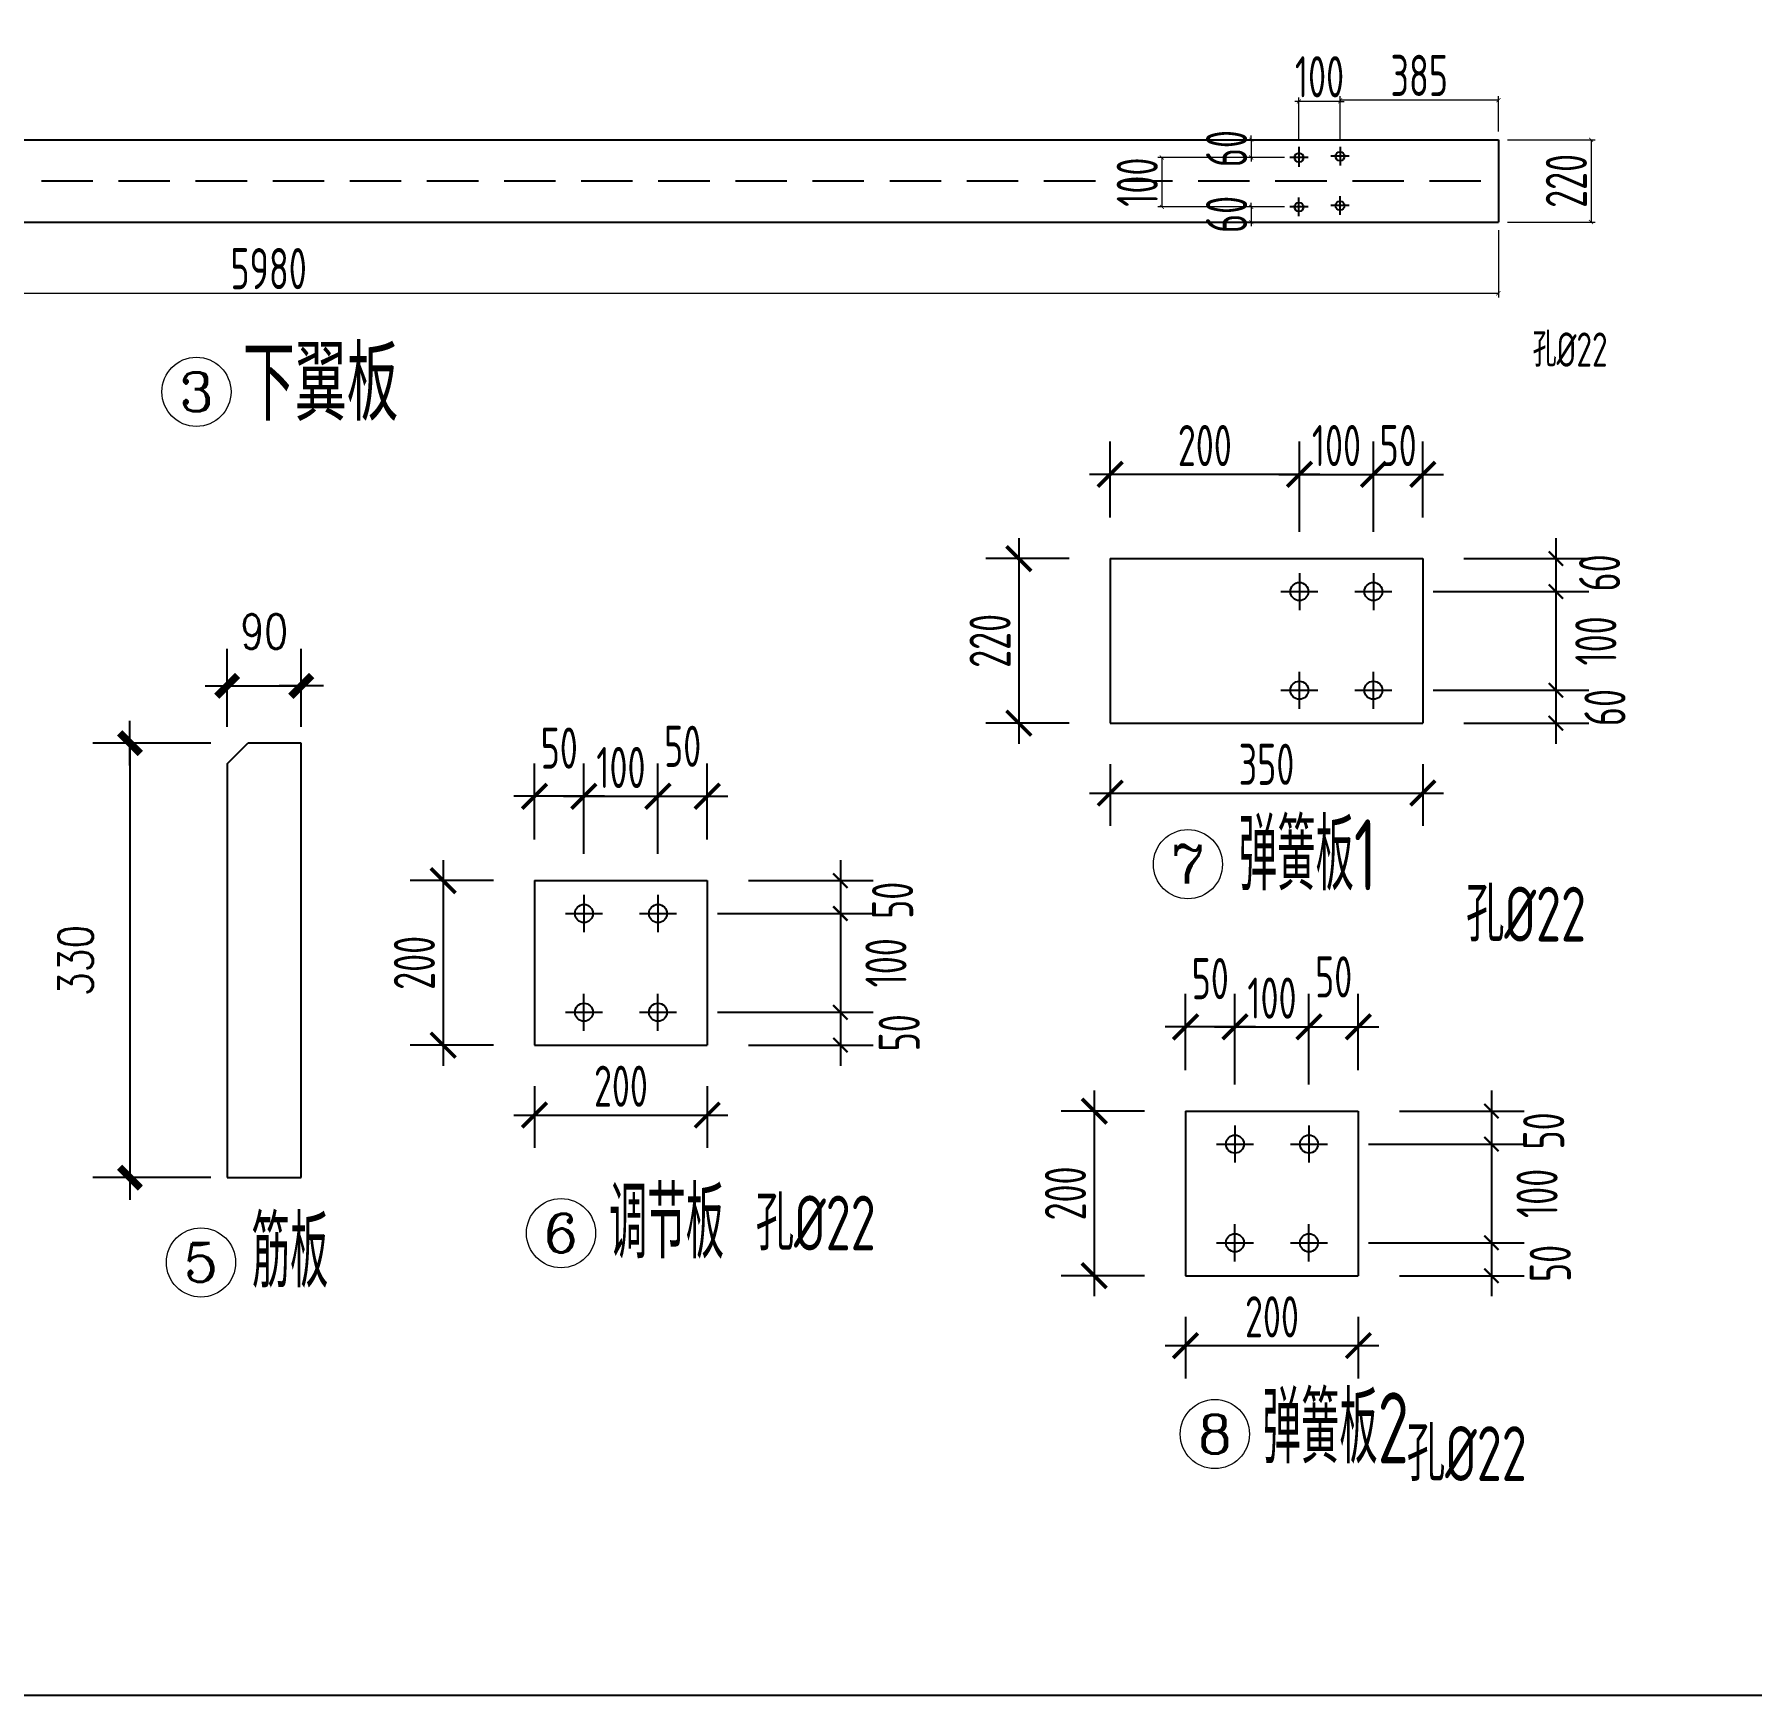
# Model space of a CAD drawing. Header units: millimetres. Extents: x 1471994 to 4527627, y -5186613 to -1927582.
# Drawn here: x 1513097 to 1517272, y -1977493 to -1973455 of the extents above; entities that cross this region are included whole.
import ezdxf
from ezdxf.enums import TextEntityAlignment as Align

# ---------------------------------------------------------------- set-up
doc = ezdxf.new("R2010")
doc.units = ezdxf.units.MM
doc.header["$LTSCALE"] = 1000
doc.header["$PDMODE"] = 34
doc.linetypes.add('CACHE2', pattern=[0.1875, 0.125, -0.0625])
doc.linetypes.add('CENTER', pattern=[50.8, 31.75, -6.35, 6.35, -6.35])
doc.layers.add('ADIM', color=3, linetype='Continuous')
doc.layers.add('钢架', color=7, linetype='Continuous', lineweight=25)
doc.styles.add('COMPLEX', font='COMPLEX')
doc.styles.add('DIM_FONT', font='simplex.shx', dxfattribs={"width": 0.8, "bigfont": 'hztxt.shx'})
doc.styles.add('hz', font='gbenor.shx', dxfattribs={"width": 0.75, "height": 100, "bigfont": 'gbcbig.shx'})
doc.styles.add('TSSD_Label', font='Tssdeng.shx', dxfattribs={"width": 0.7, "bigfont": 'hztxt.shx'})
doc.dimstyles.new('WGH(2)', dxfattribs={"dimscale": 1.2, "dimtxt": 100, "dimasz": 0.5, "dimexe": 75, "dimexo": 75, "dimgap": 75, "dimtad": 1, "dimdec": 0, "dimlfac": 0.5, "dimzin": 0, "dimdsep": 46, "dimtxsty": 'DIM_FONT', "dimblk1": '_DIMX', "dimblk2": '_DIMX', "dimsah": 1, "dimcen": 0.09, "dimclrd": 3, "dimclre": 3, "dimclrt": 7, "dimadec": 0, "dimazin": 0, "dimtfac": 1, "dimtdec": 0, "dimtix": 1, "dimtmove": 2, "dimatfit": 3, "dimldrblk": '_DIMX', "dimfxl": 1, "dimtolj": 1, "dimtzin": 0, "dimarcsym": 0})
doc.dimstyles.new('细化2倍GJ标注', dxfattribs={"dimtxt": 150, "dimasz": 60, "dimexe": 80, "dimexo": 100, "dimgap": 20, "dimtad": 1, "dimdec": 0, "dimlfac": 0.5, "dimzin": 0, "dimdsep": 46, "dimtxsty": 'hz', "dimblk1": 'ARCHTICK', "dimblk2": 'ARCHTICK', "dimsah": 1, "dimcen": 0.09, "dimdle": 50, "dimclrd": 3, "dimclre": 3, "dimclrt": 7, "dimadec": 0, "dimazin": 0, "dimtfac": 1, "dimtdec": 0, "dimtix": 1, "dimtmove": 2, "dimatfit": 3, "dimfxl": 1, "dimtolj": 1, "dimtzin": 0, "dimarcsym": 0})
doc.dimstyles.new('连接板标注3', dxfattribs={"dimscale": 100, "dimtxt": 0.8, "dimasz": 0.1, "dimexe": 0.1, "dimexo": 0.2, "dimgap": 0.1, "dimtad": 1, "dimtoh": 1, "dimdec": 0, "dimdsep": 46, "dimtxsty": 'hz', "dimblk": 'ARCHTICK', "dimcen": 3, "dimclrd": 7, "dimclre": 7, "dimclrt": 3, "dimadec": 0, "dimazin": 0, "dimtfac": 1, "dimtdec": 0, "dimtix": 1, "dimtmove": 0, "dimatfit": 3, "dimldrblk": 'ARCHTICK', "dimfxl": 0.1, "dimlwd": 13, "dimlwe": 13, "dimarcsym": 0})

# ---------------------------------------------------------------- blocks, each defined once
blk = doc.blocks.new('_ArchTick')
at = {"color": 0, "linetype": 'ByBlock', "const_width": 0.15}
blk.add_lwpolyline([(-0.5, -0.5), (0.5, 0.5)], dxfattribs=at)
blk = doc.blocks.new('*D877')
at = {"color": 7, "lineweight": 13}
for p, q in [((1516656.6, -1973930.9), (1516656.6, -1974094.2)), ((1510676.6, -1973971), (1510676.6, -1974094.2)), ((1510676.6, -1974084.2), (1516656.6, -1974084.2))]:
    blk.add_line(p, q, dxfattribs=at)
at = {"layer": 'Defpoints', "color": 0}
for p in [(1516656.6, -1973910.9), (1510676.6, -1973951), (1516656.6, -1974084.2)]:
    blk.add_point(p, dxfattribs=at)
at = {"color": 7, "lineweight": 13, "xscale": 10, "yscale": 10, "zscale": 10, "rotation": 180}
blk.add_blockref('_ArchTick', (1510676.6, -1974084.2), dxfattribs=at)
at = {"color": 7, "lineweight": 13, "xscale": 10, "yscale": 10, "zscale": 10}
blk.add_blockref('_ArchTick', (1516656.6, -1974084.2), dxfattribs=at)
at = {"color": 3, "insert": (1513666.6, -1974024.2), "char_height": 100, "attachment_point": 5, "style": 'hz'}
blk.add_mtext('5980', dxfattribs=at)
blk = doc.blocks.new('*D846')
at = {"color": 7, "lineweight": 13}
for p, q in [((1516136.8, -1973711), (1516045.7, -1973711)), ((1516055.7, -1973711), (1516055.7, -1973701)), ((1516055.7, -1973711), (1516055.7, -1973754.1)), ((1516136.8, -1973754.1), (1516045.7, -1973754.1)), ((1516055.7, -1973754.1), (1516055.7, -1973764.1))]:
    blk.add_line(p, q, dxfattribs=at)
at = {"layer": 'Defpoints', "color": 0}
for p in [(1516156.8, -1973711), (1516055.7, -1973754.1), (1516156.8, -1973754.1)]:
    blk.add_point(p, dxfattribs=at)
at = {"color": 7, "lineweight": 13, "xscale": 10, "yscale": 10, "zscale": 10}
for p, rotation in [((1516055.7, -1973711), 270), ((1516055.7, -1973754.1), 90)]:
    blk.add_blockref('_ArchTick', p, dxfattribs=dict(at, rotation=rotation))
at = {"color": 3, "insert": (1515995.7, -1973732.5), "char_height": 100, "attachment_point": 5, "rotation": 90, "style": 'hz'}
blk.add_mtext('60', dxfattribs=at)
blk = doc.blocks.new('*D847')
at = {"color": 7, "lineweight": 13}
for p, q in [((1516136.8, -1973754.1), (1515828.5, -1973754.1)), ((1515838.5, -1973754.1), (1515838.5, -1973874.1)), ((1516136.8, -1973874.1), (1515828.5, -1973874.1))]:
    blk.add_line(p, q, dxfattribs=at)
at = {"layer": 'Defpoints', "color": 0}
for p in [(1516156.8, -1973754.1), (1515838.5, -1973874.1), (1516156.8, -1973874.1)]:
    blk.add_point(p, dxfattribs=at)
at = {"color": 7, "lineweight": 13, "xscale": 10, "yscale": 10, "zscale": 10}
for p, rotation in [((1515838.5, -1973754.1), 90), ((1515838.5, -1973874.1), 270)]:
    blk.add_blockref('_ArchTick', p, dxfattribs=dict(at, rotation=rotation))
at = {"color": 3, "insert": (1515778.5, -1973814.1), "char_height": 100, "attachment_point": 5, "rotation": 90, "style": 'hz'}
blk.add_mtext('100', dxfattribs=at)
blk = doc.blocks.new('*D848')
at = {"color": 7, "lineweight": 13}
for p, q in [((1516136.8, -1973874.1), (1516045.7, -1973874.1)), ((1516055.7, -1973874.1), (1516055.7, -1973864.1)), ((1516055.7, -1973874.1), (1516055.7, -1973911)), ((1516136.8, -1973911), (1516045.7, -1973911)), ((1516055.7, -1973911), (1516055.7, -1973921))]:
    blk.add_line(p, q, dxfattribs=at)
at = {"layer": 'Defpoints', "color": 0}
for p in [(1516156.8, -1973874.1), (1516055.7, -1973911), (1516156.8, -1973911)]:
    blk.add_point(p, dxfattribs=at)
at = {"color": 7, "lineweight": 13, "xscale": 10, "yscale": 10, "zscale": 10}
for p, rotation in [((1516055.7, -1973874.1), 270), ((1516055.7, -1973911), 90)]:
    blk.add_blockref('_ArchTick', p, dxfattribs=dict(at, rotation=rotation))
at = {"color": 3, "insert": (1515995.7, -1973892.5), "char_height": 100, "attachment_point": 5, "rotation": 90, "style": 'hz'}
blk.add_mtext('60', dxfattribs=at)
blk = doc.blocks.new('_DIMX')
blk.add_line((-150, 0), (150, 0))
at = {"const_width": 50}
blk.add_lwpolyline([(-70, -70), (70, 70)], dxfattribs=at)
blk = doc.blocks.new('*D884')
at = {"color": 3, "lineweight": -2}
for p, q in [((1513526, -1975177.5), (1513239.6, -1975177.5)), ((1513329.6, -1975177.9), (1513329.6, -1976233.2)), ((1513526, -1976233.5), (1513239.6, -1976233.5))]:
    blk.add_line(p, q, dxfattribs=at)
at = {"layer": 'Defpoints', "color": 0}
for p in [(1513616, -1975177.5), (1513329.6, -1976233.5), (1513616, -1976233.5)]:
    blk.add_point(p, dxfattribs=at)
at = {"color": 3, "lineweight": -2, "xscale": 0.36, "yscale": 0.36, "zscale": 0.36}
for p, rotation in [((1513329.6, -1975177.5), 90), ((1513329.6, -1976233.5), 270)]:
    blk.add_blockref('_DIMX', p, dxfattribs=dict(at, rotation=rotation))
at = {"color": 7, "insert": (1513197.6, -1975705.5), "char_height": 84, "attachment_point": 5, "rotation": 90, "style": 'DIM_FONT'}
blk.add_mtext('\\A1;330', dxfattribs=at)
blk = doc.blocks.new('*D885')
at = {"color": 3, "lineweight": -2}
for p, q in [((1513566, -1975137.5), (1513566, -1974948.3)), ((1513746, -1975137.5), (1513746, -1974948.3)), ((1513565.6, -1975038.3), (1513565.2, -1975038.3)), ((1513566, -1975038.3), (1513746, -1975038.3)), ((1513746.3, -1975038.3), (1513746.7, -1975038.3))]:
    blk.add_line(p, q, dxfattribs=at)
at = {"layer": 'Defpoints', "color": 0}
for p in [(1513746, -1975038.3), (1513566, -1975227.5), (1513746, -1975227.5)]:
    blk.add_point(p, dxfattribs=at)
at = {"color": 3, "lineweight": -2, "xscale": 0.36, "yscale": 0.36, "zscale": 0.36}
blk.add_blockref('_DIMX', (1513566, -1975038.3), dxfattribs=at)
at = {"color": 3, "lineweight": -2, "xscale": 0.36, "yscale": 0.36, "zscale": 0.36, "rotation": 180}
blk.add_blockref('_DIMX', (1513746, -1975038.3), dxfattribs=at)
at = {"color": 7, "insert": (1513656, -1974906.3), "char_height": 84, "attachment_point": 5, "style": 'DIM_FONT'}
blk.add_mtext('\\A1;90', dxfattribs=at)
blk = doc.blocks.new('轴线标号')
at = {"lineweight": 13}
blk.add_circle((0, 0), 0.5, dxfattribs=at)
at = {"layer": '钢架', "lineweight": 13, "style": 'COMPLEX', "width": 1.041667}
blk.add_attdef('A', text='', height=0.56, dxfattribs=at).set_placement((-0.25, -0.28), (0.25, -0.28), align=Align.FIT)
blk = doc.blocks.new('*D852')
at = {"color": 3, "lineweight": -2}
for p, q in [((1516172.8, -1974629), (1516172.8, -1974444.2)), ((1516352.8, -1974629), (1516352.8, -1974444.2)), ((1516122.8, -1974524.2), (1516402.8, -1974524.2))]:
    blk.add_line(p, q, dxfattribs=at)
at = {"layer": 'Defpoints', "color": 0}
for p in [(1516352.8, -1974524.2), (1516172.8, -1974729), (1516352.8, -1974729)]:
    blk.add_point(p, dxfattribs=at)
at = {"color": 3, "lineweight": -2, "xscale": 60, "yscale": 60, "zscale": 60, "rotation": 180}
blk.add_blockref('_ArchTick', (1516172.8, -1974524.2), dxfattribs=at)
at = {"color": 3, "lineweight": -2, "xscale": 60, "yscale": 60, "zscale": 60}
blk.add_blockref('_ArchTick', (1516352.8, -1974524.2), dxfattribs=at)
at = {"color": 7, "insert": (1516262.8, -1974454.2), "char_height": 100, "attachment_point": 5, "style": 'hz'}
blk.add_mtext('\\A1;100', dxfattribs=at)
blk = doc.blocks.new('*D886')
at = {"color": 3, "lineweight": -2}
for p, q in [((1515712.8, -1974629), (1515712.8, -1974444.2)), ((1516172.8, -1974664), (1516172.8, -1974444.2)), ((1516222.8, -1974524.2), (1515662.8, -1974524.2))]:
    blk.add_line(p, q, dxfattribs=at)
at = {"layer": 'Defpoints', "color": 0}
for p in [(1515712.8, -1974524.2), (1515712.8, -1974729), (1516172.8, -1974764)]:
    blk.add_point(p, dxfattribs=at)
at = {"color": 3, "lineweight": -2, "xscale": 60, "yscale": 60, "zscale": 60, "rotation": 180}
blk.add_blockref('_ArchTick', (1515712.8, -1974524.2), dxfattribs=at)
at = {"color": 3, "lineweight": -2, "xscale": 60, "yscale": 60, "zscale": 60}
blk.add_blockref('_ArchTick', (1516172.8, -1974524.2), dxfattribs=at)
at = {"color": 7, "insert": (1515942.8, -1974454.2), "char_height": 100, "attachment_point": 5, "style": 'hz'}
blk.add_mtext('\\A1;200', dxfattribs=at)
blk = doc.blocks.new('*D887')
at = {"color": 3, "lineweight": -2}
for p, q in [((1516352.8, -1974664), (1516352.8, -1974444.2)), ((1516472.8, -1974629), (1516472.8, -1974444.2)), ((1516302.8, -1974524.2), (1516522.8, -1974524.2))]:
    blk.add_line(p, q, dxfattribs=at)
at = {"layer": 'Defpoints', "color": 0}
for p in [(1516472.8, -1974524.2), (1516472.8, -1974729), (1516352.8, -1974764)]:
    blk.add_point(p, dxfattribs=at)
at = {"color": 3, "lineweight": -2, "xscale": 60, "yscale": 60, "zscale": 60, "rotation": 180}
blk.add_blockref('_ArchTick', (1516352.8, -1974524.2), dxfattribs=at)
at = {"color": 3, "lineweight": -2, "xscale": 60, "yscale": 60, "zscale": 60}
blk.add_blockref('_ArchTick', (1516472.8, -1974524.2), dxfattribs=at)
at = {"color": 7, "insert": (1516412.8, -1974454.2), "char_height": 100, "attachment_point": 5, "style": 'hz'}
blk.add_mtext('\\A1;50', dxfattribs=at)
blk = doc.blocks.new('*D888')
at = {"color": 3, "lineweight": -2}
for p, q in [((1516796.3, -1974679), (1516796.3, -1974859)), ((1516572.8, -1974729), (1516876.3, -1974729)), ((1516497.8, -1974809), (1516876.3, -1974809))]:
    blk.add_line(p, q, dxfattribs=at)
at = {"layer": 'Defpoints', "color": 0}
for p in [(1516472.8, -1974729), (1516397.8, -1974809), (1516796.3, -1974809)]:
    blk.add_point(p, dxfattribs=at)
at = {"color": 3, "lineweight": -2, "xscale": 35, "yscale": 35, "zscale": 35}
for p, rotation in [((1516796.3, -1974729), 90), ((1516796.3, -1974809), 270)]:
    blk.add_blockref('_ArchTick', p, dxfattribs=dict(at, rotation=rotation))
at = {"color": 7, "insert": (1516902.6, -1974763.7), "char_height": 100, "attachment_point": 5, "rotation": 90, "style": 'hz'}
blk.add_mtext('\\A1;60', dxfattribs=at)
blk = doc.blocks.new('*D889')
at = {"color": 3, "lineweight": -2}
for p, q in [((1516796.3, -1974759), (1516796.3, -1975099)), ((1516597.8, -1974809), (1516876.3, -1974809)), ((1516497.8, -1975049), (1516876.3, -1975049))]:
    blk.add_line(p, q, dxfattribs=at)
at = {"layer": 'Defpoints', "color": 0}
for p in [(1516497.8, -1974809), (1516397.8, -1975049), (1516796.3, -1975049)]:
    blk.add_point(p, dxfattribs=at)
at = {"color": 3, "lineweight": -2, "xscale": 35, "yscale": 35, "zscale": 35}
for p, rotation in [((1516796.3, -1974809), 90), ((1516796.3, -1975049), 270)]:
    blk.add_blockref('_ArchTick', p, dxfattribs=dict(at, rotation=rotation))
at = {"color": 7, "insert": (1516893.5, -1974929), "char_height": 100, "attachment_point": 5, "rotation": 90, "style": 'hz'}
blk.add_mtext('\\A1;100', dxfattribs=at)
blk = doc.blocks.new('*D890')
at = {"color": 3, "lineweight": -2}
for p, q in [((1516796.3, -1974999), (1516796.3, -1975179)), ((1516497.8, -1975049), (1516876.3, -1975049)), ((1516572.8, -1975129), (1516876.3, -1975129))]:
    blk.add_line(p, q, dxfattribs=at)
at = {"layer": 'Defpoints', "color": 0}
for p in [(1516397.8, -1975049), (1516472.8, -1975129), (1516796.3, -1975129)]:
    blk.add_point(p, dxfattribs=at)
at = {"color": 3, "lineweight": -2, "xscale": 35, "yscale": 35, "zscale": 35}
for p, rotation in [((1516796.3, -1975049), 90), ((1516796.3, -1975129), 270)]:
    blk.add_blockref('_ArchTick', p, dxfattribs=dict(at, rotation=rotation))
at = {"color": 7, "insert": (1516915.6, -1975091), "char_height": 100, "attachment_point": 5, "rotation": 90, "style": 'hz'}
blk.add_mtext('\\A1;60', dxfattribs=at)
blk = doc.blocks.new('*D891')
at = {"color": 3, "lineweight": -2}
for p, q in [((1515490.6, -1974679), (1515490.6, -1975179)), ((1515612.8, -1974729), (1515410.6, -1974729)), ((1515612.8, -1975129), (1515410.6, -1975129))]:
    blk.add_line(p, q, dxfattribs=at)
at = {"layer": 'Defpoints', "color": 0}
for p in [(1515712.8, -1974729), (1515490.6, -1975129), (1515712.8, -1975129)]:
    blk.add_point(p, dxfattribs=at)
at = {"color": 3, "lineweight": -2, "xscale": 60, "yscale": 60, "zscale": 60}
for p, rotation in [((1515490.6, -1974729), 90), ((1515490.6, -1975129), 270)]:
    blk.add_blockref('_ArchTick', p, dxfattribs=dict(at, rotation=rotation))
at = {"color": 7, "insert": (1515420.6, -1974929), "char_height": 100, "attachment_point": 5, "rotation": 90, "style": 'hz'}
blk.add_mtext('\\A1;220', dxfattribs=at)
blk = doc.blocks.new('*D853')
at = {"color": 3, "lineweight": -2}
for p, q in [((1515712.8, -1975229), (1515712.8, -1975378.9)), ((1516472.8, -1975229), (1516472.8, -1975378.9)), ((1515662.8, -1975298.9), (1516522.8, -1975298.9))]:
    blk.add_line(p, q, dxfattribs=at)
at = {"layer": 'Defpoints', "color": 0}
for p in [(1515712.8, -1975129), (1516472.8, -1975129), (1516472.8, -1975298.9)]:
    blk.add_point(p, dxfattribs=at)
at = {"color": 3, "lineweight": -2, "xscale": 60, "yscale": 60, "zscale": 60, "rotation": 180}
blk.add_blockref('_ArchTick', (1515712.8, -1975298.9), dxfattribs=at)
at = {"color": 3, "lineweight": -2, "xscale": 60, "yscale": 60, "zscale": 60}
blk.add_blockref('_ArchTick', (1516472.8, -1975298.9), dxfattribs=at)
at = {"color": 7, "insert": (1516092.8, -1975228.9), "char_height": 100, "attachment_point": 5, "style": 'hz'}
blk.add_mtext('\\A1;350', dxfattribs=at)
blk = doc.blocks.new('*D854')
at = {"color": 3, "lineweight": -2}
for p, q in [((1516016, -1975972), (1516016, -1975787.2)), ((1516196, -1975972), (1516196, -1975787.2)), ((1515966, -1975867.2), (1516246, -1975867.2))]:
    blk.add_line(p, q, dxfattribs=at)
at = {"layer": 'Defpoints', "color": 0}
for p in [(1516196, -1975867.2), (1516016, -1976072), (1516196, -1976072)]:
    blk.add_point(p, dxfattribs=at)
at = {"color": 3, "lineweight": -2, "xscale": 60, "yscale": 60, "zscale": 60, "rotation": 180}
blk.add_blockref('_ArchTick', (1516016, -1975867.2), dxfattribs=at)
at = {"color": 3, "lineweight": -2, "xscale": 60, "yscale": 60, "zscale": 60}
blk.add_blockref('_ArchTick', (1516196, -1975867.2), dxfattribs=at)
at = {"color": 7, "insert": (1516106, -1975797.2), "char_height": 100, "attachment_point": 5, "style": 'hz'}
blk.add_mtext('\\A1;100', dxfattribs=at)
blk = doc.blocks.new('*D892')
at = {"color": 3, "lineweight": -2}
for p, q in [((1515896, -1975972), (1515896, -1975787.2)), ((1516016, -1976007), (1516016, -1975787.2)), ((1516066, -1975867.2), (1515846, -1975867.2))]:
    blk.add_line(p, q, dxfattribs=at)
at = {"layer": 'Defpoints', "color": 0}
for p in [(1515896, -1975867.2), (1515896, -1976072), (1516016, -1976107)]:
    blk.add_point(p, dxfattribs=at)
at = {"color": 3, "lineweight": -2, "xscale": 60, "yscale": 60, "zscale": 60, "rotation": 180}
blk.add_blockref('_ArchTick', (1515896, -1975867.2), dxfattribs=at)
at = {"color": 3, "lineweight": -2, "xscale": 60, "yscale": 60, "zscale": 60}
blk.add_blockref('_ArchTick', (1516016, -1975867.2), dxfattribs=at)
at = {"color": 7, "insert": (1515956, -1975749.9), "char_height": 100, "attachment_point": 5, "style": 'hz'}
blk.add_mtext('\\A1;50', dxfattribs=at)
blk = doc.blocks.new('*D893')
at = {"color": 3, "lineweight": -2}
for p, q in [((1516196, -1976007), (1516196, -1975787.2)), ((1516316, -1975972), (1516316, -1975787.2)), ((1516146, -1975867.2), (1516366, -1975867.2))]:
    blk.add_line(p, q, dxfattribs=at)
at = {"layer": 'Defpoints', "color": 0}
for p in [(1516316, -1975867.2), (1516316, -1976072), (1516196, -1976107)]:
    blk.add_point(p, dxfattribs=at)
at = {"color": 3, "lineweight": -2, "xscale": 60, "yscale": 60, "zscale": 60, "rotation": 180}
blk.add_blockref('_ArchTick', (1516196, -1975867.2), dxfattribs=at)
at = {"color": 3, "lineweight": -2, "xscale": 60, "yscale": 60, "zscale": 60}
blk.add_blockref('_ArchTick', (1516316, -1975867.2), dxfattribs=at)
at = {"color": 7, "insert": (1516256, -1975745.7), "char_height": 100, "attachment_point": 5, "style": 'hz'}
blk.add_mtext('\\A1;50', dxfattribs=at)
blk = doc.blocks.new('*D894')
at = {"color": 3, "lineweight": -2}
for p, q in [((1516639.6, -1976022), (1516639.6, -1976202)), ((1516416, -1976072), (1516719.6, -1976072)), ((1516341.1, -1976152), (1516719.6, -1976152))]:
    blk.add_line(p, q, dxfattribs=at)
at = {"layer": 'Defpoints', "color": 0}
for p in [(1516316, -1976072), (1516241.1, -1976152), (1516639.6, -1976152)]:
    blk.add_point(p, dxfattribs=at)
at = {"color": 3, "lineweight": -2, "xscale": 35, "yscale": 35, "zscale": 35}
for p, rotation in [((1516639.6, -1976072), 90), ((1516639.6, -1976152), 270)]:
    blk.add_blockref('_ArchTick', p, dxfattribs=dict(at, rotation=rotation))
at = {"color": 7, "insert": (1516766.6, -1976120.1), "char_height": 100, "attachment_point": 5, "rotation": 90, "style": 'hz'}
blk.add_mtext('\\A1;50', dxfattribs=at)
blk = doc.blocks.new('*D895')
at = {"color": 3, "lineweight": -2}
for p, q in [((1516639.6, -1976102), (1516639.6, -1976442)), ((1516441.1, -1976152), (1516719.6, -1976152)), ((1516341.1, -1976392), (1516719.6, -1976392))]:
    blk.add_line(p, q, dxfattribs=at)
at = {"layer": 'Defpoints', "color": 0}
for p in [(1516341.1, -1976152), (1516241.1, -1976392), (1516639.6, -1976392)]:
    blk.add_point(p, dxfattribs=at)
at = {"color": 3, "lineweight": -2, "xscale": 35, "yscale": 35, "zscale": 35}
for p, rotation in [((1516639.6, -1976152), 90), ((1516639.6, -1976392), 270)]:
    blk.add_blockref('_ArchTick', p, dxfattribs=dict(at, rotation=rotation))
at = {"color": 7, "insert": (1516750.5, -1976271.9), "char_height": 100, "attachment_point": 5, "rotation": 90, "style": 'hz'}
blk.add_mtext('\\A1;100', dxfattribs=at)
blk = doc.blocks.new('*D896')
at = {"color": 3, "lineweight": -2}
for p, q in [((1516639.6, -1976342), (1516639.6, -1976522)), ((1516341.1, -1976392), (1516719.6, -1976392)), ((1516416, -1976472), (1516719.6, -1976472))]:
    blk.add_line(p, q, dxfattribs=at)
at = {"layer": 'Defpoints', "color": 0}
for p in [(1516241.1, -1976392), (1516316, -1976472), (1516639.6, -1976472)]:
    blk.add_point(p, dxfattribs=at)
at = {"color": 3, "lineweight": -2, "xscale": 35, "yscale": 35, "zscale": 35}
for p, rotation in [((1516639.6, -1976392), 90), ((1516639.6, -1976472), 270)]:
    blk.add_blockref('_ArchTick', p, dxfattribs=dict(at, rotation=rotation))
at = {"color": 7, "insert": (1516782.7, -1976442.1), "char_height": 100, "attachment_point": 5, "rotation": 90, "style": 'hz'}
blk.add_mtext('\\A1;50', dxfattribs=at)
blk = doc.blocks.new('*D855')
at = {"color": 3, "lineweight": -2}
for p, q in [((1515673.9, -1976022), (1515673.9, -1976522)), ((1515796, -1976072), (1515593.9, -1976072)), ((1515796, -1976472), (1515593.9, -1976472))]:
    blk.add_line(p, q, dxfattribs=at)
at = {"layer": 'Defpoints', "color": 0}
for p in [(1515896, -1976072), (1515673.9, -1976472), (1515896, -1976472)]:
    blk.add_point(p, dxfattribs=at)
at = {"color": 3, "lineweight": -2, "xscale": 60, "yscale": 60, "zscale": 60}
for p, rotation in [((1515673.9, -1976072), 90), ((1515673.9, -1976472), 270)]:
    blk.add_blockref('_ArchTick', p, dxfattribs=dict(at, rotation=rotation))
at = {"color": 7, "insert": (1515603.9, -1976272), "char_height": 100, "attachment_point": 5, "rotation": 90, "style": 'hz'}
blk.add_mtext('\\A1;200', dxfattribs=at)
blk = doc.blocks.new('*D856')
at = {"color": 3, "lineweight": -2}
for p, q in [((1515896, -1976572), (1515896, -1976721.9)), ((1516316, -1976572), (1516316, -1976721.9)), ((1515846, -1976641.9), (1516366, -1976641.9))]:
    blk.add_line(p, q, dxfattribs=at)
at = {"layer": 'Defpoints', "color": 0}
for p in [(1515896, -1976472), (1516316, -1976472), (1516316, -1976641.9)]:
    blk.add_point(p, dxfattribs=at)
at = {"color": 3, "lineweight": -2, "xscale": 60, "yscale": 60, "zscale": 60, "rotation": 180}
blk.add_blockref('_ArchTick', (1515896, -1976641.9), dxfattribs=at)
at = {"color": 3, "lineweight": -2, "xscale": 60, "yscale": 60, "zscale": 60}
blk.add_blockref('_ArchTick', (1516316, -1976641.9), dxfattribs=at)
at = {"color": 7, "insert": (1516106, -1976571.9), "char_height": 100, "attachment_point": 5, "style": 'hz'}
blk.add_mtext('\\A1;200', dxfattribs=at)
blk = doc.blocks.new('*D857')
at = {"color": 7, "lineweight": 13}
for p, q in [((1516678.6, -1973711), (1516891.8, -1973711)), ((1516881.8, -1973711), (1516881.8, -1973911)), ((1516678.6, -1973911), (1516891.8, -1973911))]:
    blk.add_line(p, q, dxfattribs=at)
at = {"layer": 'Defpoints', "color": 0}
for p in [(1516658.6, -1973711), (1516658.6, -1973911), (1516881.8, -1973911)]:
    blk.add_point(p, dxfattribs=at)
at = {"color": 7, "lineweight": 13, "xscale": 10, "yscale": 10, "zscale": 10}
for p, rotation in [((1516881.8, -1973711), 90), ((1516881.8, -1973911), 270)]:
    blk.add_blockref('_ArchTick', p, dxfattribs=dict(at, rotation=rotation))
at = {"color": 3, "insert": (1516821.8, -1973811), "char_height": 100, "attachment_point": 5, "rotation": 90, "style": 'hz'}
blk.add_mtext('220', dxfattribs=at)
blk = doc.blocks.new('*D897')
at = {"color": 7, "lineweight": 13}
for p, q in [((1516271.6, -1973708.4), (1516271.6, -1973604.7)), ((1516656.6, -1973614.7), (1516271.6, -1973614.7)), ((1516656.6, -1973691), (1516656.6, -1973604.7))]:
    blk.add_line(p, q, dxfattribs=at)
at = {"layer": 'Defpoints', "color": 0}
for p in [(1516271.6, -1973614.7), (1516656.6, -1973711), (1516271.6, -1973728.4)]:
    blk.add_point(p, dxfattribs=at)
at = {"color": 7, "lineweight": 13, "xscale": 10, "yscale": 10, "zscale": 10, "rotation": 180}
blk.add_blockref('_ArchTick', (1516271.6, -1973614.7), dxfattribs=at)
at = {"color": 7, "lineweight": 13, "xscale": 10, "yscale": 10, "zscale": 10}
blk.add_blockref('_ArchTick', (1516656.6, -1973614.7), dxfattribs=at)
at = {"color": 3, "insert": (1516464.1, -1973554.7), "char_height": 100, "attachment_point": 5, "style": 'hz'}
blk.add_mtext('385', dxfattribs=at)
blk = doc.blocks.new('*D898')
at = {"color": 7, "lineweight": 13}
for p, q in [((1516171.6, -1973617.9), (1516161.6, -1973617.9)), ((1516171.6, -1973711.6), (1516171.6, -1973607.9)), ((1516271.6, -1973617.9), (1516171.6, -1973617.9)), ((1516271.6, -1973688.4), (1516271.6, -1973607.9)), ((1516271.6, -1973617.9), (1516281.6, -1973617.9))]:
    blk.add_line(p, q, dxfattribs=at)
at = {"layer": 'Defpoints', "color": 0}
for p in [(1516171.6, -1973617.9), (1516271.6, -1973708.4), (1516171.6, -1973731.6)]:
    blk.add_point(p, dxfattribs=at)
at = {"color": 7, "lineweight": 13, "xscale": 10, "yscale": 10, "zscale": 10}
blk.add_blockref('_ArchTick', (1516171.6, -1973617.9), dxfattribs=at)
at = {"color": 7, "lineweight": 13, "xscale": 10, "yscale": 10, "zscale": 10, "rotation": 180}
blk.add_blockref('_ArchTick', (1516271.6, -1973617.9), dxfattribs=at)
at = {"color": 3, "insert": (1516221.6, -1973557.9), "char_height": 100, "attachment_point": 5, "style": 'hz'}
blk.add_mtext('100', dxfattribs=at)
blk = doc.blocks.new('*D839')
at = {"color": 3, "lineweight": -2}
for p, q in [((1514433.2, -1975411.6), (1514433.2, -1975226.7)), ((1514613.2, -1975411.6), (1514613.2, -1975226.7)), ((1514383.2, -1975306.7), (1514663.2, -1975306.7))]:
    blk.add_line(p, q, dxfattribs=at)
at = {"layer": 'Defpoints', "color": 0}
for p in [(1514613.2, -1975306.7), (1514433.2, -1975511.6), (1514613.2, -1975511.6)]:
    blk.add_point(p, dxfattribs=at)
at = {"color": 3, "lineweight": -2, "xscale": 60, "yscale": 60, "zscale": 60, "rotation": 180}
blk.add_blockref('_ArchTick', (1514433.2, -1975306.7), dxfattribs=at)
at = {"color": 3, "lineweight": -2, "xscale": 60, "yscale": 60, "zscale": 60}
blk.add_blockref('_ArchTick', (1514613.2, -1975306.7), dxfattribs=at)
at = {"color": 7, "insert": (1514523.2, -1975236.7), "char_height": 100, "attachment_point": 5, "style": 'hz'}
blk.add_mtext('\\A1;100', dxfattribs=at)
blk = doc.blocks.new('*D878')
at = {"color": 3, "lineweight": -2}
for p, q in [((1514313.2, -1975411.6), (1514313.2, -1975226.7)), ((1514433.2, -1975446.5), (1514433.2, -1975226.7)), ((1514483.2, -1975306.7), (1514263.2, -1975306.7))]:
    blk.add_line(p, q, dxfattribs=at)
at = {"layer": 'Defpoints', "color": 0}
for p in [(1514313.2, -1975306.7), (1514313.2, -1975511.6), (1514433.2, -1975546.5)]:
    blk.add_point(p, dxfattribs=at)
at = {"color": 3, "lineweight": -2, "xscale": 60, "yscale": 60, "zscale": 60, "rotation": 180}
blk.add_blockref('_ArchTick', (1514313.2, -1975306.7), dxfattribs=at)
at = {"color": 3, "lineweight": -2, "xscale": 60, "yscale": 60, "zscale": 60}
blk.add_blockref('_ArchTick', (1514433.2, -1975306.7), dxfattribs=at)
at = {"color": 7, "insert": (1514373.2, -1975189.5), "char_height": 100, "attachment_point": 5, "style": 'hz'}
blk.add_mtext('\\A1;50', dxfattribs=at)
blk = doc.blocks.new('*D879')
at = {"color": 3, "lineweight": -2}
for p, q in [((1514613.2, -1975446.5), (1514613.2, -1975226.7)), ((1514733.2, -1975411.6), (1514733.2, -1975226.7)), ((1514563.2, -1975306.7), (1514783.2, -1975306.7))]:
    blk.add_line(p, q, dxfattribs=at)
at = {"layer": 'Defpoints', "color": 0}
for p in [(1514733.2, -1975306.7), (1514613.2, -1975546.5), (1514733.2, -1975511.6)]:
    blk.add_point(p, dxfattribs=at)
at = {"color": 3, "lineweight": -2, "xscale": 60, "yscale": 60, "zscale": 60, "rotation": 180}
blk.add_blockref('_ArchTick', (1514613.2, -1975306.7), dxfattribs=at)
at = {"color": 3, "lineweight": -2, "xscale": 60, "yscale": 60, "zscale": 60}
blk.add_blockref('_ArchTick', (1514733.2, -1975306.7), dxfattribs=at)
at = {"color": 7, "insert": (1514673.2, -1975185.2), "char_height": 100, "attachment_point": 5, "style": 'hz'}
blk.add_mtext('\\A1;50', dxfattribs=at)
blk = doc.blocks.new('*D880')
at = {"color": 3, "lineweight": -2}
for p, q in [((1515056.7, -1975461.6), (1515056.7, -1975641.6)), ((1514833.2, -1975511.6), (1515136.7, -1975511.6)), ((1514758.2, -1975591.6), (1515136.7, -1975591.6))]:
    blk.add_line(p, q, dxfattribs=at)
at = {"layer": 'Defpoints', "color": 0}
for p in [(1514733.2, -1975511.6), (1514658.2, -1975591.6), (1515056.7, -1975591.6)]:
    blk.add_point(p, dxfattribs=at)
at = {"color": 3, "lineweight": -2, "xscale": 35, "yscale": 35, "zscale": 35}
for p, rotation in [((1515056.7, -1975511.6), 90), ((1515056.7, -1975591.6), 270)]:
    blk.add_blockref('_ArchTick', p, dxfattribs=dict(at, rotation=rotation))
at = {"color": 7, "insert": (1515183.7, -1975559.6), "char_height": 100, "attachment_point": 5, "rotation": 90, "style": 'hz'}
blk.add_mtext('\\A1;50', dxfattribs=at)
blk = doc.blocks.new('*D881')
at = {"color": 3, "lineweight": -2}
for p, q in [((1515056.7, -1975541.6), (1515056.7, -1975881.6)), ((1514858.2, -1975591.6), (1515136.7, -1975591.6)), ((1514758.2, -1975831.6), (1515136.7, -1975831.6))]:
    blk.add_line(p, q, dxfattribs=at)
at = {"layer": 'Defpoints', "color": 0}
for p in [(1514758.2, -1975591.6), (1514658.2, -1975831.6), (1515056.7, -1975831.6)]:
    blk.add_point(p, dxfattribs=at)
at = {"color": 3, "lineweight": -2, "xscale": 35, "yscale": 35, "zscale": 35}
for p, rotation in [((1515056.7, -1975591.6), 90), ((1515056.7, -1975831.6), 270)]:
    blk.add_blockref('_ArchTick', p, dxfattribs=dict(at, rotation=rotation))
at = {"color": 7, "insert": (1515167.6, -1975711.4), "char_height": 100, "attachment_point": 5, "rotation": 90, "style": 'hz'}
blk.add_mtext('\\A1;100', dxfattribs=at)
blk = doc.blocks.new('*D882')
at = {"color": 3, "lineweight": -2}
for p, q in [((1515056.7, -1975781.6), (1515056.7, -1975961.6)), ((1514758.2, -1975831.6), (1515136.7, -1975831.6)), ((1514833.2, -1975911.6), (1515136.7, -1975911.6))]:
    blk.add_line(p, q, dxfattribs=at)
at = {"layer": 'Defpoints', "color": 0}
for p in [(1514658.2, -1975831.6), (1514733.2, -1975911.6), (1515056.7, -1975911.6)]:
    blk.add_point(p, dxfattribs=at)
at = {"color": 3, "lineweight": -2, "xscale": 35, "yscale": 35, "zscale": 35}
for p, rotation in [((1515056.7, -1975831.6), 90), ((1515056.7, -1975911.6), 270)]:
    blk.add_blockref('_ArchTick', p, dxfattribs=dict(at, rotation=rotation))
at = {"color": 7, "insert": (1515199.8, -1975881.6), "char_height": 100, "attachment_point": 5, "rotation": 90, "style": 'hz'}
blk.add_mtext('\\A1;50', dxfattribs=at)
blk = doc.blocks.new('*D840')
at = {"color": 3, "lineweight": -2}
for p, q in [((1514091, -1975461.6), (1514091, -1975961.6)), ((1514213.2, -1975511.6), (1514011, -1975511.6)), ((1514213.2, -1975911.6), (1514011, -1975911.6))]:
    blk.add_line(p, q, dxfattribs=at)
at = {"layer": 'Defpoints', "color": 0}
for p in [(1514313.2, -1975511.6), (1514091, -1975911.6), (1514313.2, -1975911.6)]:
    blk.add_point(p, dxfattribs=at)
at = {"color": 3, "lineweight": -2, "xscale": 60, "yscale": 60, "zscale": 60}
for p, rotation in [((1514091, -1975511.6), 90), ((1514091, -1975911.6), 270)]:
    blk.add_blockref('_ArchTick', p, dxfattribs=dict(at, rotation=rotation))
at = {"color": 7, "insert": (1514021, -1975711.6), "char_height": 100, "attachment_point": 5, "rotation": 90, "style": 'hz'}
blk.add_mtext('\\A1;200', dxfattribs=at)
blk = doc.blocks.new('*D841')
at = {"color": 3, "lineweight": -2}
for p, q in [((1514313.2, -1976011.6), (1514313.2, -1976161.4)), ((1514733.2, -1976011.6), (1514733.2, -1976161.4)), ((1514263.2, -1976081.4), (1514783.2, -1976081.4))]:
    blk.add_line(p, q, dxfattribs=at)
at = {"layer": 'Defpoints', "color": 0}
for p in [(1514313.2, -1975911.6), (1514733.2, -1975911.6), (1514733.2, -1976081.4)]:
    blk.add_point(p, dxfattribs=at)
at = {"color": 3, "lineweight": -2, "xscale": 60, "yscale": 60, "zscale": 60, "rotation": 180}
blk.add_blockref('_ArchTick', (1514313.2, -1976081.4), dxfattribs=at)
at = {"color": 3, "lineweight": -2, "xscale": 60, "yscale": 60, "zscale": 60}
blk.add_blockref('_ArchTick', (1514733.2, -1976081.4), dxfattribs=at)
at = {"color": 7, "insert": (1514523.2, -1976011.4), "char_height": 100, "attachment_point": 5, "style": 'hz'}
blk.add_mtext('\\A1;200', dxfattribs=at)

msp = doc.modelspace()

# ---------------------------------------------------------------- linework, layer by layer
for p, q in [((1511808.2, -1973711), (1516656.6, -1973711)), ((1513326.1, -1973711), (1516656.6, -1973711)), ((1516656.6, -1973711), (1516656.6, -1973911)), ((1516656.6, -1973711), (1516656.6, -1973911)), ((1511808.2, -1973911), (1516656.6, -1973911)), ((1513326.1, -1973911), (1516656.6, -1973911)), ((1515712.8, -1974729), (1516472.8, -1974729)), ((1515712.8, -1974729), (1515712.8, -1975129)), ((1516472.8, -1974729), (1516472.8, -1975129)), ((1515712.8, -1975129), (1516472.8, -1975129)), ((1513566, -1975227.5), (1513616, -1975177.5)), ((1513746, -1975177.5), (1513616, -1975177.5)), ((1513746, -1976233.5), (1513746, -1975177.5)), ((1513566, -1975227.5), (1513566, -1976233.5)), ((1514313.2, -1975511.6), (1514733.2, -1975511.6)), ((1514313.2, -1975511.6), (1514313.2, -1975911.6)), ((1514733.2, -1975511.6), (1514733.2, -1975911.6)), ((1514313.2, -1975911.6), (1514733.2, -1975911.6)), ((1515896, -1976072), (1516316, -1976072)), ((1515896, -1976072), (1515896, -1976472)), ((1516316, -1976072), (1516316, -1976472)), ((1513566, -1976233.5), (1513746, -1976233.5)), ((1515896, -1976472), (1516316, -1976472))]:
    msp.add_line(p, q)
at = {"color": 1, "linetype": 'CENTER', "ltscale": 10}
for p, q in [((1516194.1, -1973754.1), (1516149.1, -1973754.1)), ((1516171.6, -1973728.4), (1516171.6, -1973773.5)), ((1516171.6, -1973731.6), (1516171.6, -1973776.7)), ((1516294.1, -1973751), (1516249.1, -1973751)), ((1516271.6, -1973728.4), (1516271.6, -1973773.5)), ((1516194.1, -1973874.1), (1516149.1, -1973874.1)), ((1516171.6, -1973896.7), (1516171.6, -1973851.6)), ((1516294.1, -1973871), (1516249.1, -1973871)), ((1516271.6, -1973893.5), (1516271.6, -1973848.4)), ((1516172.8, -1974764), (1516172.8, -1974854.1)), ((1516352.8, -1974764), (1516352.8, -1974854.1)), ((1516127.7, -1974809), (1516217.8, -1974809)), ((1516307.7, -1974809), (1516397.8, -1974809)), ((1516172.8, -1975094.1), (1516172.8, -1975004)), ((1516352.8, -1975094.1), (1516352.8, -1975004)), ((1516127.7, -1975049), (1516217.8, -1975049)), ((1516307.7, -1975049), (1516397.8, -1975049)), ((1514433.2, -1975546.5), (1514433.2, -1975636.6)), ((1514613.2, -1975546.5), (1514613.2, -1975636.6)), ((1514388.1, -1975591.6), (1514478.2, -1975591.6)), ((1514568.1, -1975591.6), (1514658.2, -1975591.6)), ((1514433.2, -1975876.6), (1514433.2, -1975786.5)), ((1514613.2, -1975876.6), (1514613.2, -1975786.5)), ((1514388.1, -1975831.6), (1514478.2, -1975831.6)), ((1514568.1, -1975831.6), (1514658.2, -1975831.6)), ((1516016, -1976107), (1516016, -1976197.1)), ((1516196, -1976107), (1516196, -1976197.1)), ((1515971, -1976152), (1516061.1, -1976152)), ((1516151, -1976152), (1516241.1, -1976152)), ((1516016, -1976437.1), (1516016, -1976347)), ((1516196, -1976437.1), (1516196, -1976347)), ((1515971, -1976392), (1516061.1, -1976392)), ((1516151, -1976392), (1516241.1, -1976392))]:
    msp.add_line(p, q, dxfattribs=at)
at = {"color": 2, "linetype": 'CACHE2'}
msp.add_line((1510676.6, -1973811), (1516656.6, -1973811), dxfattribs=at)
msp.add_lwpolyline([(1509959.5, -1970055), (1521005.1, -1970055), (1521005.1, -1977492.6), (1509959.5, -1977492.6)], close=True)
for centre, radius in [((1516171.6, -1973754.1), 11), ((1516271.6, -1973751), 11), ((1516171.6, -1973874.1), 11), ((1516271.6, -1973871), 11), ((1516172.8, -1974809), 22), ((1516352.8, -1974809), 22), ((1516172.8, -1975049), 22), ((1516352.8, -1975049), 22), ((1514433.2, -1975591.6), 22), ((1514613.2, -1975591.6), 22), ((1514433.2, -1975831.6), 22), ((1514613.2, -1975831.6), 22), ((1516016, -1976152), 22), ((1516196, -1976152), 22), ((1516016, -1976392), 22), ((1516196, -1976392), 22)]:
    msp.add_circle(centre, radius)

# ---------------------------------------------------------------- block references
ref = msp.add_blockref('轴线标号', (1513491.1, -1974323.6), dxfattribs=dict(xscale=168.1849035946652, yscale=168.1849035946652, zscale=168.1849035946943))
ref.add_attrib('A', '3', dxfattribs={"layer": '钢架', "lineweight": 13, "height": 94.2, "style": 'COMPLEX', "width": 1.339286}).set_placement((1513449, -1974370.7), (1513533.1, -1974370.7), align=Align.FIT)
ref = msp.add_blockref('轴线标号', (1515901.7, -1975471.8), dxfattribs=dict(xscale=168.1849035946652, yscale=168.1849035946652, zscale=168.1849035946943))
ref.add_attrib('A', '7', dxfattribs={"layer": '钢架', "lineweight": 13, "height": 94.2, "style": 'COMPLEX', "width": 1.339286}).set_placement((1515859.7, -1975518.9), (1515943.8, -1975518.9), align=Align.FIT)
ref = msp.add_blockref('轴线标号', (1514377.6, -1976368.5), dxfattribs=dict(xscale=168.1849035946652, yscale=168.1849035946652, zscale=168.1849035946943))
ref.add_attrib('A', '6', dxfattribs={"layer": '钢架', "lineweight": 13, "height": 94.2, "style": 'COMPLEX', "width": 1.339286}).set_placement((1514335.6, -1976415.6), (1514419.7, -1976415.6), align=Align.FIT)
ref = msp.add_blockref('轴线标号', (1513502.2, -1976439.7), dxfattribs=dict(xscale=168.1849035946652, yscale=168.1849035946652, zscale=168.1849035946943))
ref.add_attrib('A', '5', dxfattribs={"layer": '钢架', "lineweight": 13, "height": 94.2, "style": 'COMPLEX', "width": 1.339286}).set_placement((1513460.1, -1976486.8), (1513544.2, -1976486.8), align=Align.FIT)
ref = msp.add_blockref('轴线标号', (1515967.1, -1976856.8), dxfattribs=dict(xscale=168.1849035946652, yscale=168.1849035946652, zscale=168.1849035946943))
ref.add_attrib('A', '8', dxfattribs={"layer": '钢架', "lineweight": 13, "height": 94.2, "style": 'COMPLEX', "width": 1.339286}).set_placement((1515925.1, -1976903.9), (1516009.2, -1976903.9), align=Align.FIT)

# ---------------------------------------------------------------- texts
at = {"style": 'TSSD_Label', "width": 0.7}
msp.add_text('下翼板', height=180, dxfattribs=at).set_placement((1513793.3, -1974303.8), align=Align.MIDDLE_CENTER)
at = {"layer": 'ADIM', "style": 'TSSD_Label', "width": 0.7}
for height, p in [(83.23, (1516922.1, -1974287.5)), (133.16, (1516869.5, -1975699.7)), (133.16, (1515142.6, -1976450.3)), (133.16, (1516725.5, -1977010.8))]:
    msp.add_text('孔%%C22', height=height, dxfattribs=at).set_placement(p, align=Align.BOTTOM_RIGHT)
at = {"layer": '钢架', "lineweight": 13, "char_height": 172.8, "attachment_point": 1, "style": 'hz'}
for s, insert in [('弹簧板1', (1516025.4, -1975362.8)), ('调节板', (1514494.1, -1976257.2)), ('弹簧板2', (1516083.3, -1976755.5))]:
    msp.add_mtext_dynamic_manual_height_columns(s, width=1506.743, gutter_width=12.5, heights=[336], dxfattribs=dict(at, insert=insert)).dxf.set("width", 708.175)
at = {"layer": '钢架', "lineweight": 13, "insert": (1513625.3, -1976327.8), "char_height": 172.8, "width": 708.175, "attachment_point": 1, "style": 'hz'}
msp.add_mtext('筋板', dxfattribs=at)

# ---------------------------------------------------------------- dimensions: what is measured, and where the dimension line sits
for base, p1, p2, angle, text, dimstyle, picture, middle in [((1516171.6, -1973617.9), (1516271.6, -1973708.4), (1516171.6, -1973731.6), 180, '100', '连接板标注3', '*D898', (1516221.6, -1973557.9)), ((1516055.7, -1973754.1), (1516156.8, -1973711), (1516156.8, -1973754.1), 90, '60', '连接板标注3', '*D846', (1515995.7, -1973732.5)), ((1516881.8, -1973911), (1516658.6, -1973711), (1516658.6, -1973911), 90, '220', '连接板标注3', '*D857', (1516821.8, -1973811)), ((1516055.7, -1973911), (1516156.8, -1973874.1), (1516156.8, -1973911), 90, '60', '连接板标注3', '*D848', (1515995.7, -1973892.5)), ((1515490.6, -1975129), (1515712.8, -1974729), (1515712.8, -1975129), 90, '220', '细化2倍GJ标注', '*D891', (1515420.6, -1974929)), ((1514091, -1975911.6), (1514313.2, -1975511.6), (1514313.2, -1975911.6), 90, '200', '细化2倍GJ标注', '*D840', (1514021, -1975711.6)), ((1515673.9, -1976472), (1515896, -1976072), (1515896, -1976472), 90, '200', '细化2倍GJ标注', '*D855', (1515603.9, -1976272))]:
    dim = msp.add_linear_dim(base=base, p1=p1, p2=p2, angle=angle, text=text, dimstyle=dimstyle)
    dim.commit()
    dim.dimension.update_dxf_attribs({"geometry": picture, "text_midpoint": middle})
dim = msp.add_linear_dim(base=(1516271.6, -1973614.7), p1=(1516656.6, -1973711), p2=(1516271.6, -1973728.4), angle=180, dimstyle='连接板标注3')
dim.commit()
dim.dimension.update_dxf_attribs({"geometry": '*D897', "text_midpoint": (1516464.1, -1973554.7)})
dim = msp.add_linear_dim(base=(1515838.5, -1973874.1), p1=(1516156.8, -1973754.1), p2=(1516156.8, -1973874.1), angle=90, text='100', dimstyle='连接板标注3')
dim.commit()
dim.dimension.update_dxf_attribs({"geometry": '*D847', "text_midpoint": (1515838.5, -1973814.1), "dimtype": 160})
dim = msp.add_linear_dim(base=(1516656.6, -1974084.2), p1=(1510676.6, -1973951), p2=(1516656.6, -1973910.9), dimstyle='连接板标注3')
dim.commit()
dim.dimension.update_dxf_attribs({"geometry": '*D877', "text_midpoint": (1513666.6, -1974024.2)})
for base, p1, p2, text, picture, middle in [((1515712.8, -1974524.2), (1516172.8, -1974764), (1515712.8, -1974729), '200', '*D886', (1515942.8, -1974454.2)), ((1516352.8, -1974524.2), (1516172.8, -1974729), (1516352.8, -1974729), '100', '*D852', (1516262.8, -1974454.2)), ((1516472.8, -1974524.2), (1516352.8, -1974764), (1516472.8, -1974729), '50', '*D887', (1516412.8, -1974454.2)), ((1516472.8, -1975298.9), (1515712.8, -1975129), (1516472.8, -1975129), '350', '*D853', (1516092.8, -1975228.9)), ((1514613.2, -1975306.7), (1514433.2, -1975511.6), (1514613.2, -1975511.6), '100', '*D839', (1514523.2, -1975236.7)), ((1516196, -1975867.2), (1516016, -1976072), (1516196, -1976072), '100', '*D854', (1516106, -1975797.2)), ((1514733.2, -1976081.4), (1514313.2, -1975911.6), (1514733.2, -1975911.6), '200', '*D841', (1514523.2, -1976011.4)), ((1516316, -1976641.9), (1515896, -1976472), (1516316, -1976472), '200', '*D856', (1516106, -1976571.9))]:
    dim = msp.add_linear_dim(base=base, p1=p1, p2=p2, text=text, dimstyle='细化2倍GJ标注')
    dim.commit()
    dim.dimension.update_dxf_attribs({"geometry": picture, "text_midpoint": middle})
for base, p1, p2, text, picture, middle in [((1516796.3, -1974809), (1516472.8, -1974729), (1516397.8, -1974809), '60', '*D888', (1516902.6, -1974763.7)), ((1516796.3, -1975049), (1516497.8, -1974809), (1516397.8, -1975049), '100', '*D889', (1516893.5, -1974929)), ((1516796.3, -1975129), (1516397.8, -1975049), (1516472.8, -1975129), '60', '*D890', (1516915.6, -1975091)), ((1515056.7, -1975591.6), (1514733.2, -1975511.6), (1514658.2, -1975591.6), '50', '*D880', (1515183.7, -1975559.6)), ((1515056.7, -1975831.6), (1514758.2, -1975591.6), (1514658.2, -1975831.6), '100', '*D881', (1515167.6, -1975711.4)), ((1515056.7, -1975911.6), (1514658.2, -1975831.6), (1514733.2, -1975911.6), '50', '*D882', (1515199.8, -1975881.6)), ((1516639.6, -1976152), (1516316, -1976072), (1516241.1, -1976152), '50', '*D894', (1516766.6, -1976120.1)), ((1516639.6, -1976392), (1516341.1, -1976152), (1516241.1, -1976392), '100', '*D895', (1516750.5, -1976271.9)), ((1516639.6, -1976472), (1516241.1, -1976392), (1516316, -1976472), '50', '*D896', (1516782.7, -1976442.1))]:
    dim = msp.add_linear_dim(base=base, p1=p1, p2=p2, angle=90, text=text, dimstyle='细化2倍GJ标注', override={"dimasz": 35})
    dim.commit()
    dim.dimension.update_dxf_attribs({"geometry": picture, "text_midpoint": middle, "dimtype": 160})
dim = msp.add_linear_dim(base=(1513746, -1975038.3), p1=(1513566, -1975227.5), p2=(1513746, -1975227.5), text='90', dimstyle='WGH(2)', override={"dimtxt": 70, "dimasz": 0.3})
dim.commit()
dim.dimension.update_dxf_attribs({"geometry": '*D885', "text_midpoint": (1513656, -1974906.3)})
dim = msp.add_linear_dim(base=(1513329.6, -1976233.5), p1=(1513616, -1975177.5), p2=(1513616, -1976233.5), angle=90, text='330', dimstyle='WGH(2)', override={"dimtxt": 70, "dimasz": 0.3})
dim.commit()
dim.dimension.update_dxf_attribs({"geometry": '*D884', "text_midpoint": (1513197.6, -1975705.5)})
for base, p1, p2, picture, middle in [((1514313.2, -1975306.7), (1514433.2, -1975546.5), (1514313.2, -1975511.6), '*D878', (1514373.2, -1975189.5)), ((1514733.2, -1975306.7), (1514613.2, -1975546.5), (1514733.2, -1975511.6), '*D879', (1514673.2, -1975185.2)), ((1515896, -1975867.2), (1516016, -1976107), (1515896, -1976072), '*D892', (1515956, -1975749.9)), ((1516316, -1975867.2), (1516196, -1976107), (1516316, -1976072), '*D893', (1516256, -1975745.7))]:
    dim = msp.add_linear_dim(base=base, p1=p1, p2=p2, text='50', dimstyle='细化2倍GJ标注')
    dim.commit()
    dim.dimension.update_dxf_attribs({"geometry": picture, "text_midpoint": middle, "dimtype": 160})

doc.saveas('drawing.dxf')
